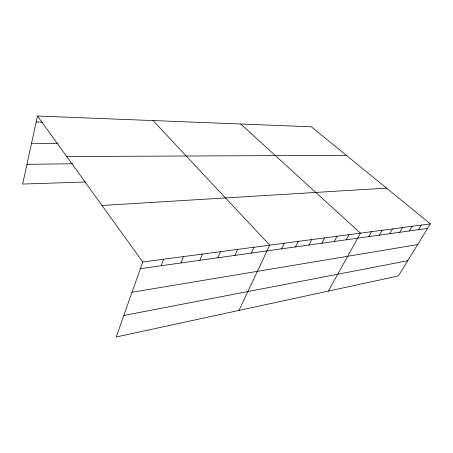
<?xml version="1.0" encoding="UTF-8"?>
<svg xmlns="http://www.w3.org/2000/svg" width="453" height="453" viewBox="0 0 453 453"><rect width="100%" height="100%" fill="white"/><g stroke="black" fill="none" stroke-linecap="round" stroke-linejoin="round"><path stroke-width="0.68" d="M37.486 116.025L142.746 261.97L116.223 336.975L398.334 275.962L430.35 223.89L311.347 126.783L37.486 116.025L22.65 184.071L85.492 181.981M161.2 265.718L163.635 259.201M180.996 262.944L183.493 256.574M199.847 260.305L202.4 254.071M217.814 257.791L220.413 251.681M234.96 255.39L237.599 249.41M251.341 253.091L254.014 247.236M238.946 310.435L269.711 245.158L153.029 120.56M281.568 248.861L284.297 243.227M295.537 246.902L298.289 241.37M308.952 245.022L311.721 239.592M321.845 243.216L324.62 237.887M334.24 241.483L337.026 236.245M346.171 239.807L348.963 234.665M328.414 291.086L360.458 233.142L240.696 124.009M368.736 236.647L371.534 231.676M379.41 235.152L382.213 230.26M389.716 233.708L392.519 228.895M399.671 232.315L402.468 227.582M409.286 230.968L412.077 226.307M418.578 229.665L421.364 225.079M123.828 315.475L407.683 260.752M132.033 292.264L417.621 244.592M140.385 268.635L427.57 228.408M142.746 261.97L430.35 223.89M101.999 205.469L386.517 188.12M26.954 164.337L72.497 163.765M66.693 156.523L346.307 155.311M31.551 143.239L58.097 143.505M36.183 121.982L42.322 122.185"/></g></svg>
